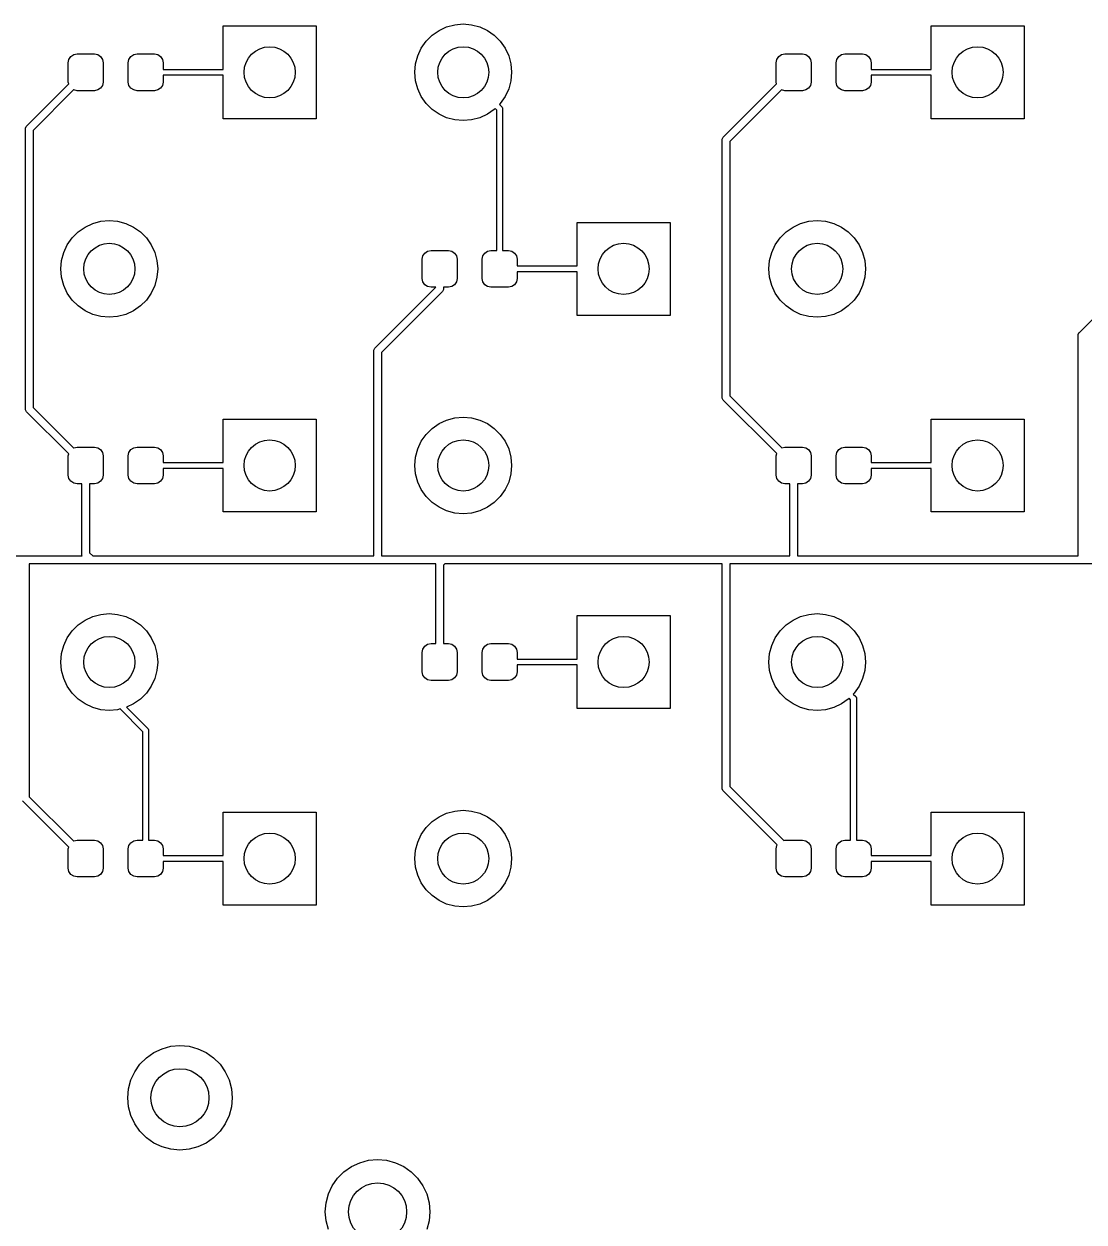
# Model space of a CAD drawing. Extents: x 0.05 to 3.89, y 0.04 to 4.21.
# Drawn here: x 0.861 to 1.939, y 2.807 to 4.026 of the extents above; entities that cross this region are included whole.
import ezdxf

# ---------------------------------------------------------------- set-up
doc = ezdxf.new("R2010")
doc.units = 0
doc.header["$MEASUREMENT"] = 0
doc.layers.add('BLACK', color=7, linetype='CONTINUOUS')

msp = doc.modelspace()

# ---------------------------------------------------------------- linework, layer by layer
at = {"layer": 'BLACK', "linetype": 'CONTINUOUS'}
for p, q in [((1.0635, 3.9794), (1.0635, 4.0236)), ((1.0635, 4.0236), (1.158, 4.0236)), ((1.158, 4.0236), (1.158, 3.9291)), ((1.2907, 4.0226), (1.299, 4.0248)), ((1.299, 4.0248), (1.3076, 4.0256)), ((1.3076, 4.0256), (1.3161, 4.0248)), ((1.3161, 4.0248), (1.3244, 4.0226)), ((1.7835, 3.9794), (1.7835, 4.0236)), ((1.7835, 4.0236), (1.878, 4.0236)), ((1.878, 4.0236), (1.878, 3.9291)), ((1.2699, 4.008), (1.2759, 4.0141)), ((1.2759, 4.0141), (1.283, 4.019)), ((1.283, 4.019), (1.2907, 4.0226)), ((1.3244, 4.0226), (1.3322, 4.019)), ((1.3322, 4.019), (1.3392, 4.0141)), ((1.3392, 4.0141), (1.3453, 4.008)), ((1.2613, 3.9932), (1.2649, 4.001)), ((1.2649, 4.001), (1.2699, 4.008)), ((1.3453, 4.008), (1.3502, 4.001)), ((1.3502, 4.001), (1.3538, 3.9932)), ((0.9059, 3.9862), (0.9066, 3.9896)), ((0.9059, 3.9665), (0.9059, 3.9862)), ((0.9066, 3.9896), (0.9085, 3.9925)), ((0.9085, 3.9925), (0.9114, 3.9944)), ((0.9114, 3.9944), (0.9148, 3.9951)), ((0.9148, 3.9951), (0.9325, 3.9951)), ((0.9325, 3.9951), (0.9359, 3.9944)), ((0.9359, 3.9944), (0.9387, 3.9925)), ((0.9387, 3.9925), (0.9407, 3.9896)), ((0.9407, 3.9896), (0.9413, 3.9862)), ((0.9413, 3.9862), (0.9413, 3.9665)), ((0.9669, 3.9862), (0.9676, 3.9896)), ((0.9669, 3.9665), (0.9669, 3.9862)), ((0.9676, 3.9896), (0.9695, 3.9925)), ((0.9695, 3.9925), (0.9724, 3.9944)), ((0.9724, 3.9944), (0.9758, 3.9951)), ((0.9758, 3.9951), (0.9935, 3.9951)), ((0.9935, 3.9951), (0.9969, 3.9944)), ((0.9969, 3.9944), (0.9998, 3.9925)), ((0.9998, 3.9925), (1.0017, 3.9896)), ((1.0017, 3.9896), (1.0024, 3.9862)), ((1.0024, 3.9862), (1.0024, 3.9794)), ((1.2591, 3.9849), (1.2613, 3.9932)), ((1.3538, 3.9932), (1.356, 3.9849)), ((1.6259, 3.9862), (1.6266, 3.9896)), ((1.6259, 3.9665), (1.6259, 3.9862)), ((1.6266, 3.9896), (1.6285, 3.9925)), ((1.6285, 3.9925), (1.6314, 3.9944)), ((1.6314, 3.9944), (1.6348, 3.9951)), ((1.6348, 3.9951), (1.6525, 3.9951)), ((1.6525, 3.9951), (1.6559, 3.9944)), ((1.6559, 3.9944), (1.6587, 3.9925)), ((1.6587, 3.9925), (1.6607, 3.9896)), ((1.6607, 3.9896), (1.6613, 3.9862)), ((1.6613, 3.9862), (1.6613, 3.9665)), ((1.6869, 3.9862), (1.6876, 3.9896)), ((1.6869, 3.9665), (1.6869, 3.9862)), ((1.6876, 3.9896), (1.6895, 3.9925)), ((1.6895, 3.9925), (1.6924, 3.9944)), ((1.6924, 3.9944), (1.6958, 3.9951)), ((1.6958, 3.9951), (1.7135, 3.9951)), ((1.7135, 3.9951), (1.7169, 3.9944)), ((1.7169, 3.9944), (1.7198, 3.9925)), ((1.7198, 3.9925), (1.7217, 3.9896)), ((1.7217, 3.9896), (1.7224, 3.9862)), ((1.7224, 3.9862), (1.7224, 3.9794)), ((1.0024, 3.9794), (1.0635, 3.9794)), ((1.2583, 3.9764), (1.2591, 3.9849)), ((1.2591, 3.9678), (1.2583, 3.9764)), ((1.356, 3.9849), (1.3568, 3.9764)), ((1.3568, 3.9764), (1.356, 3.9678)), ((1.7224, 3.9794), (1.7835, 3.9794)), ((0.8634, 3.9217), (0.9063, 3.9646)), ((0.9063, 3.9646), (0.9059, 3.9665)), ((0.9407, 3.9631), (0.9387, 3.9603)), ((0.9413, 3.9665), (0.9407, 3.9631)), ((0.9676, 3.9631), (0.9669, 3.9665)), ((0.9695, 3.9603), (0.9676, 3.9631)), ((1.0017, 3.9631), (0.9998, 3.9603)), ((1.0024, 3.9665), (1.0017, 3.9631)), ((1.0635, 3.9734), (1.0024, 3.9734)), ((1.0024, 3.9734), (1.0024, 3.9665)), ((1.0635, 3.9291), (1.0635, 3.9734)), ((1.2613, 3.9595), (1.2591, 3.9678)), ((1.356, 3.9678), (1.3538, 3.9595)), ((1.572, 3.9103), (1.6263, 3.9646)), ((1.6263, 3.9646), (1.6259, 3.9665)), ((1.6607, 3.9631), (1.6587, 3.9603)), ((1.6613, 3.9665), (1.6607, 3.9631)), ((1.6876, 3.9631), (1.6869, 3.9665)), ((1.6895, 3.9603), (1.6876, 3.9631)), ((1.7217, 3.9631), (1.7198, 3.9603)), ((1.7224, 3.9665), (1.7217, 3.9631)), ((1.7835, 3.9734), (1.7224, 3.9734)), ((1.7224, 3.9734), (1.7224, 3.9665)), ((1.7835, 3.9291), (1.7835, 3.9734)), ((0.9112, 3.9584), (0.8701, 3.9173)), ((0.9114, 3.9584), (0.9112, 3.9584)), ((0.9148, 3.9577), (0.9114, 3.9584)), ((0.9325, 3.9577), (0.9148, 3.9577)), ((0.9359, 3.9584), (0.9325, 3.9577)), ((0.9387, 3.9603), (0.9359, 3.9584)), ((0.9724, 3.9584), (0.9695, 3.9603)), ((0.9758, 3.9577), (0.9724, 3.9584)), ((0.9935, 3.9577), (0.9758, 3.9577)), ((0.9969, 3.9584), (0.9935, 3.9577)), ((0.9998, 3.9603), (0.9969, 3.9584)), ((1.2649, 3.9518), (1.2613, 3.9595)), ((1.2699, 3.9447), (1.2649, 3.9518)), ((1.3502, 3.9518), (1.3453, 3.9447)), ((1.3538, 3.9595), (1.3502, 3.9518)), ((1.6312, 3.9584), (1.5787, 3.9059)), ((1.6314, 3.9584), (1.6312, 3.9584)), ((1.6348, 3.9577), (1.6314, 3.9584)), ((1.6525, 3.9577), (1.6348, 3.9577)), ((1.6559, 3.9584), (1.6525, 3.9577)), ((1.6587, 3.9603), (1.6559, 3.9584)), ((1.6924, 3.9584), (1.6895, 3.9603)), ((1.6958, 3.9577), (1.6924, 3.9584)), ((1.7135, 3.9577), (1.6958, 3.9577)), ((1.7169, 3.9584), (1.7135, 3.9577)), ((1.7198, 3.9603), (1.7169, 3.9584)), ((1.2759, 3.9387), (1.2699, 3.9447)), ((1.283, 3.9338), (1.2759, 3.9387)), ((1.3392, 3.9387), (1.3322, 3.9338)), ((1.3401, 3.9396), (1.3392, 3.9387)), ((1.3416, 3.938), (1.3401, 3.9396)), ((1.3416, 3.7951), (1.3416, 3.938)), ((1.3453, 3.9447), (1.3443, 3.9438)), ((1.3443, 3.9438), (1.3468, 3.9414)), ((1.3468, 3.9414), (1.3471, 3.941)), ((1.3471, 3.941), (1.3471, 3.941)), ((1.3471, 3.941), (1.3476, 3.9399)), ((1.3476, 3.9399), (1.3476, 3.9393)), ((1.3476, 3.9393), (1.3476, 3.7951)), ((1.158, 3.9291), (1.0635, 3.9291)), ((1.2907, 3.9301), (1.283, 3.9338)), ((1.299, 3.9279), (1.2907, 3.9301)), ((1.3076, 3.9272), (1.299, 3.9279)), ((1.3161, 3.9279), (1.3076, 3.9272)), ((1.3244, 3.9301), (1.3161, 3.9279)), ((1.3322, 3.9338), (1.3244, 3.9301)), ((1.878, 3.9291), (1.7835, 3.9291)), ((0.8622, 3.9189), (0.8623, 3.9197)), ((0.8622, 3.6339), (0.8622, 3.9189)), ((0.8623, 3.9197), (0.8629, 3.9211)), ((0.8629, 3.9211), (0.8634, 3.9217)), ((0.8701, 3.9173), (0.8701, 3.6355)), ((1.5709, 3.9083), (1.5715, 3.9097)), ((1.5709, 3.9076), (1.5709, 3.9083)), ((1.5709, 3.6457), (1.5709, 3.9076)), ((1.5715, 3.9097), (1.572, 3.9103)), ((1.5787, 3.9059), (1.5787, 3.6473)), ((0.9159, 3.8141), (0.923, 3.819)), ((0.923, 3.819), (0.9307, 3.8226)), ((0.9307, 3.8226), (0.939, 3.8248)), ((0.939, 3.8248), (0.9476, 3.8256)), ((0.9476, 3.8256), (0.9561, 3.8248)), ((0.9561, 3.8248), (0.9644, 3.8226)), ((0.9644, 3.8226), (0.9722, 3.819)), ((0.9722, 3.819), (0.9792, 3.8141)), ((1.4235, 3.7794), (1.4235, 3.8236)), ((1.4235, 3.8236), (1.518, 3.8236)), ((1.518, 3.8236), (1.518, 3.7291)), ((1.6359, 3.8141), (1.643, 3.819)), ((1.643, 3.819), (1.6507, 3.8226)), ((1.6507, 3.8226), (1.659, 3.8248)), ((1.659, 3.8248), (1.6676, 3.8256)), ((1.6676, 3.8256), (1.6761, 3.8248)), ((1.6761, 3.8248), (1.6844, 3.8226)), ((1.6844, 3.8226), (1.6922, 3.819)), ((1.6922, 3.819), (1.6992, 3.8141)), ((0.9049, 3.801), (0.9099, 3.808)), ((0.9099, 3.808), (0.9159, 3.8141)), ((0.9792, 3.8141), (0.9853, 3.808)), ((0.9853, 3.808), (0.9902, 3.801)), ((1.6249, 3.801), (1.6299, 3.808)), ((1.6299, 3.808), (1.6359, 3.8141)), ((1.6992, 3.8141), (1.7053, 3.808)), ((1.7053, 3.808), (1.7102, 3.801)), ((0.8991, 3.7849), (0.9013, 3.7932)), ((0.9013, 3.7932), (0.9049, 3.801)), ((0.9902, 3.801), (0.9938, 3.7932)), ((0.9938, 3.7932), (0.996, 3.7849)), ((1.2666, 3.7896), (1.2685, 3.7925)), ((1.2685, 3.7925), (1.2714, 3.7944)), ((1.2714, 3.7944), (1.2748, 3.7951)), ((1.2748, 3.7951), (1.2925, 3.7951)), ((1.2925, 3.7951), (1.2959, 3.7944)), ((1.2959, 3.7944), (1.2987, 3.7925)), ((1.2987, 3.7925), (1.3007, 3.7896)), ((1.3276, 3.7896), (1.3295, 3.7925)), ((1.3295, 3.7925), (1.3324, 3.7944)), ((1.3324, 3.7944), (1.3358, 3.7951)), ((1.3358, 3.7951), (1.3416, 3.7951)), ((1.3476, 3.7951), (1.3535, 3.7951)), ((1.3535, 3.7951), (1.3569, 3.7944)), ((1.3569, 3.7944), (1.3598, 3.7925)), ((1.3598, 3.7925), (1.3617, 3.7896)), ((1.6191, 3.7849), (1.6213, 3.7932)), ((1.6213, 3.7932), (1.6249, 3.801)), ((1.7102, 3.801), (1.7138, 3.7932)), ((1.7138, 3.7932), (1.716, 3.7849)), ((0.8983, 3.7764), (0.8991, 3.7849)), ((0.996, 3.7849), (0.9968, 3.7764)), ((1.2659, 3.7862), (1.2666, 3.7896)), ((1.2659, 3.7665), (1.2659, 3.7862)), ((1.3007, 3.7896), (1.3013, 3.7862)), ((1.3013, 3.7862), (1.3013, 3.7665)), ((1.3269, 3.7862), (1.3276, 3.7896)), ((1.3269, 3.7665), (1.3269, 3.7862)), ((1.3617, 3.7896), (1.3624, 3.7862)), ((1.3624, 3.7862), (1.3624, 3.7794)), ((1.3624, 3.7794), (1.4235, 3.7794)), ((1.6183, 3.7764), (1.6191, 3.7849)), ((1.716, 3.7849), (1.7168, 3.7764)), ((0.8991, 3.7678), (0.8983, 3.7764)), ((0.9013, 3.7595), (0.8991, 3.7678)), ((0.996, 3.7678), (0.9938, 3.7595)), ((0.9968, 3.7764), (0.996, 3.7678)), ((1.4235, 3.7734), (1.3624, 3.7734)), ((1.3624, 3.7734), (1.3624, 3.7665)), ((1.4235, 3.7291), (1.4235, 3.7734)), ((1.6191, 3.7678), (1.6183, 3.7764)), ((1.6213, 3.7595), (1.6191, 3.7678)), ((1.716, 3.7678), (1.7138, 3.7595)), ((1.7168, 3.7764), (1.716, 3.7678)), ((0.9049, 3.7518), (0.9013, 3.7595)), ((0.9938, 3.7595), (0.9902, 3.7518)), ((1.2177, 3.6957), (1.2797, 3.7577)), ((1.2666, 3.7631), (1.2659, 3.7665)), ((1.2685, 3.7603), (1.2666, 3.7631)), ((1.2714, 3.7584), (1.2685, 3.7603)), ((1.2748, 3.7577), (1.2714, 3.7584)), ((1.2797, 3.7577), (1.2748, 3.7577)), ((1.2875, 3.7553), (1.2869, 3.7539)), ((1.2876, 3.7561), (1.2875, 3.7553)), ((1.2925, 3.7577), (1.2876, 3.7577)), ((1.2876, 3.7577), (1.2876, 3.7561)), ((1.2959, 3.7584), (1.2925, 3.7577)), ((1.2987, 3.7603), (1.2959, 3.7584)), ((1.3007, 3.7631), (1.2987, 3.7603)), ((1.3013, 3.7665), (1.3007, 3.7631)), ((1.3276, 3.7631), (1.3269, 3.7665)), ((1.3295, 3.7603), (1.3276, 3.7631)), ((1.3324, 3.7584), (1.3295, 3.7603)), ((1.3358, 3.7577), (1.3324, 3.7584)), ((1.3535, 3.7577), (1.3358, 3.7577)), ((1.3569, 3.7584), (1.3535, 3.7577)), ((1.3598, 3.7603), (1.3569, 3.7584)), ((1.3617, 3.7631), (1.3598, 3.7603)), ((1.3624, 3.7665), (1.3617, 3.7631)), ((1.6249, 3.7518), (1.6213, 3.7595)), ((1.7138, 3.7595), (1.7102, 3.7518)), ((1.9342, 3.7118), (1.9863, 3.7638)), ((0.9099, 3.7447), (0.9049, 3.7518)), ((0.9159, 3.7387), (0.9099, 3.7447)), ((0.9853, 3.7447), (0.9792, 3.7387)), ((0.9902, 3.7518), (0.9853, 3.7447)), ((1.2864, 3.7533), (1.2244, 3.6913)), ((1.2869, 3.7539), (1.2864, 3.7533)), ((1.6299, 3.7447), (1.6249, 3.7518)), ((1.6359, 3.7387), (1.6299, 3.7447)), ((1.7053, 3.7447), (1.6992, 3.7387)), ((1.7102, 3.7518), (1.7053, 3.7447)), ((0.923, 3.7338), (0.9159, 3.7387)), ((0.9307, 3.7301), (0.923, 3.7338)), ((0.939, 3.7279), (0.9307, 3.7301)), ((0.9644, 3.7301), (0.9561, 3.7279)), ((0.9722, 3.7338), (0.9644, 3.7301)), ((0.9792, 3.7387), (0.9722, 3.7338)), ((1.643, 3.7338), (1.6359, 3.7387)), ((1.6507, 3.7301), (1.643, 3.7338)), ((1.659, 3.7279), (1.6507, 3.7301)), ((1.6844, 3.7301), (1.6761, 3.7279)), ((1.6922, 3.7338), (1.6844, 3.7301)), ((1.6992, 3.7387), (1.6922, 3.7338)), ((0.9476, 3.7272), (0.939, 3.7279)), ((0.9561, 3.7279), (0.9476, 3.7272)), ((1.518, 3.7291), (1.4235, 3.7291)), ((1.6676, 3.7272), (1.659, 3.7279)), ((1.6761, 3.7279), (1.6676, 3.7272)), ((1.9331, 3.7097), (1.9337, 3.7112)), ((1.9331, 3.709), (1.9331, 3.7097)), ((1.9331, 3.4843), (1.9331, 3.709)), ((1.9337, 3.7112), (1.9342, 3.7118)), ((1.2165, 3.6929), (1.2166, 3.6937)), ((1.2166, 3.6937), (1.2172, 3.6951)), ((1.2172, 3.6951), (1.2177, 3.6957)), ((1.2165, 3.4843), (1.2165, 3.6929)), ((1.2244, 3.6913), (1.2244, 3.4843)), ((1.5709, 3.6449), (1.5709, 3.6457)), ((1.5715, 3.6435), (1.5709, 3.6449)), ((1.5787, 3.6473), (1.6316, 3.5944)), ((0.8623, 3.6331), (0.8622, 3.6339)), ((0.8629, 3.6317), (0.8623, 3.6331)), ((0.8701, 3.6355), (0.9112, 3.5943)), ((1.572, 3.6429), (1.5715, 3.6435)), ((1.6264, 3.5885), (1.572, 3.6429)), ((0.8634, 3.6311), (0.8629, 3.6317)), ((0.9063, 3.5881), (0.8634, 3.6311)), ((1.0635, 3.5794), (1.0635, 3.6236)), ((1.0635, 3.6236), (1.158, 3.6236)), ((1.158, 3.6236), (1.158, 3.5291)), ((1.283, 3.619), (1.2907, 3.6226)), ((1.2907, 3.6226), (1.299, 3.6248)), ((1.299, 3.6248), (1.3076, 3.6256)), ((1.3076, 3.6256), (1.3161, 3.6248)), ((1.3161, 3.6248), (1.3244, 3.6226)), ((1.3244, 3.6226), (1.3322, 3.619)), ((1.7835, 3.5794), (1.7835, 3.6236)), ((1.7835, 3.6236), (1.878, 3.6236)), ((1.878, 3.6236), (1.878, 3.5291)), ((1.2699, 3.608), (1.2759, 3.6141)), ((1.2759, 3.6141), (1.283, 3.619)), ((1.3322, 3.619), (1.3392, 3.6141)), ((1.3392, 3.6141), (1.3453, 3.608)), ((1.2613, 3.5932), (1.2649, 3.601)), ((1.2649, 3.601), (1.2699, 3.608)), ((1.3453, 3.608), (1.3502, 3.601)), ((1.3502, 3.601), (1.3538, 3.5932)), ((0.9059, 3.5862), (0.9063, 3.5881)), ((0.9059, 3.5665), (0.9059, 3.5862)), ((0.9112, 3.5943), (0.9114, 3.5944)), ((0.9114, 3.5944), (0.9148, 3.5951)), ((0.9148, 3.5951), (0.9325, 3.5951)), ((0.9325, 3.5951), (0.9359, 3.5944)), ((0.9359, 3.5944), (0.9387, 3.5925)), ((0.9387, 3.5925), (0.9407, 3.5896)), ((0.9407, 3.5896), (0.9413, 3.5862)), ((0.9413, 3.5862), (0.9413, 3.5665)), ((0.9669, 3.5862), (0.9676, 3.5896)), ((0.9669, 3.5665), (0.9669, 3.5862)), ((0.9676, 3.5896), (0.9695, 3.5925)), ((0.9695, 3.5925), (0.9724, 3.5944)), ((0.9724, 3.5944), (0.9758, 3.5951)), ((0.9758, 3.5951), (0.9935, 3.5951)), ((0.9935, 3.5951), (0.9969, 3.5944)), ((0.9969, 3.5944), (0.9998, 3.5925)), ((0.9998, 3.5925), (1.0017, 3.5896)), ((1.0017, 3.5896), (1.0024, 3.5862)), ((1.0024, 3.5862), (1.0024, 3.5794)), ((1.2583, 3.5764), (1.2591, 3.5849)), ((1.2591, 3.5849), (1.2613, 3.5932)), ((1.3538, 3.5932), (1.356, 3.5849)), ((1.356, 3.5849), (1.3568, 3.5764)), ((1.6259, 3.5862), (1.6264, 3.5885)), ((1.6259, 3.5665), (1.6259, 3.5862)), ((1.6316, 3.5944), (1.6348, 3.5951)), ((1.6348, 3.5951), (1.6525, 3.5951)), ((1.6525, 3.5951), (1.6559, 3.5944)), ((1.6559, 3.5944), (1.6587, 3.5925)), ((1.6587, 3.5925), (1.6607, 3.5896)), ((1.6607, 3.5896), (1.6613, 3.5862)), ((1.6613, 3.5862), (1.6613, 3.5665)), ((1.6869, 3.5862), (1.6876, 3.5896)), ((1.6869, 3.5665), (1.6869, 3.5862)), ((1.6876, 3.5896), (1.6895, 3.5925)), ((1.6895, 3.5925), (1.6924, 3.5944)), ((1.6924, 3.5944), (1.6958, 3.5951)), ((1.6958, 3.5951), (1.7135, 3.5951)), ((1.7135, 3.5951), (1.7169, 3.5944)), ((1.7169, 3.5944), (1.7198, 3.5925)), ((1.7198, 3.5925), (1.7217, 3.5896)), ((1.7217, 3.5896), (1.7224, 3.5862)), ((1.7224, 3.5862), (1.7224, 3.5794)), ((1.0024, 3.5794), (1.0635, 3.5794)), ((1.0635, 3.5734), (1.0024, 3.5734)), ((1.0024, 3.5734), (1.0024, 3.5665)), ((1.0635, 3.5291), (1.0635, 3.5734)), ((1.2591, 3.5678), (1.2583, 3.5764)), ((1.3568, 3.5764), (1.356, 3.5678)), ((1.7224, 3.5794), (1.7835, 3.5794)), ((1.7835, 3.5734), (1.7224, 3.5734)), ((1.7224, 3.5734), (1.7224, 3.5665)), ((1.7835, 3.5291), (1.7835, 3.5734)), ((0.9066, 3.5631), (0.9059, 3.5665)), ((0.9085, 3.5603), (0.9066, 3.5631)), ((0.9114, 3.5584), (0.9085, 3.5603)), ((0.9387, 3.5603), (0.9359, 3.5584)), ((0.9407, 3.5631), (0.9387, 3.5603)), ((0.9413, 3.5665), (0.9407, 3.5631)), ((0.9676, 3.5631), (0.9669, 3.5665)), ((0.9695, 3.5603), (0.9676, 3.5631)), ((0.9724, 3.5584), (0.9695, 3.5603)), ((0.9998, 3.5603), (0.9969, 3.5584)), ((1.0017, 3.5631), (0.9998, 3.5603)), ((1.0024, 3.5665), (1.0017, 3.5631)), ((1.2613, 3.5595), (1.2591, 3.5678)), ((1.2649, 3.5518), (1.2613, 3.5595)), ((1.3538, 3.5595), (1.3502, 3.5518)), ((1.356, 3.5678), (1.3538, 3.5595)), ((1.6266, 3.5631), (1.6259, 3.5665)), ((1.6285, 3.5603), (1.6266, 3.5631)), ((1.6314, 3.5584), (1.6285, 3.5603)), ((1.6587, 3.5603), (1.6559, 3.5584)), ((1.6607, 3.5631), (1.6587, 3.5603)), ((1.6613, 3.5665), (1.6607, 3.5631)), ((1.6876, 3.5631), (1.6869, 3.5665)), ((1.6895, 3.5603), (1.6876, 3.5631)), ((1.6924, 3.5584), (1.6895, 3.5603)), ((1.7198, 3.5603), (1.7169, 3.5584)), ((1.7217, 3.5631), (1.7198, 3.5603)), ((1.7224, 3.5665), (1.7217, 3.5631)), ((0.9148, 3.5577), (0.9114, 3.5584)), ((0.9197, 3.5577), (0.9148, 3.5577)), ((0.9197, 3.4858), (0.9197, 3.5577)), ((0.9325, 3.5577), (0.9276, 3.5577)), ((0.9276, 3.5577), (0.9276, 3.4875)), ((0.9359, 3.5584), (0.9325, 3.5577)), ((0.9758, 3.5577), (0.9724, 3.5584)), ((0.9935, 3.5577), (0.9758, 3.5577)), ((0.9969, 3.5584), (0.9935, 3.5577)), ((1.2699, 3.5447), (1.2649, 3.5518)), ((1.3502, 3.5518), (1.3453, 3.5447)), ((1.6348, 3.5577), (1.6314, 3.5584)), ((1.6397, 3.5577), (1.6348, 3.5577)), ((1.6397, 3.4843), (1.6397, 3.5577)), ((1.6525, 3.5577), (1.6476, 3.5577)), ((1.6476, 3.5577), (1.6476, 3.4843)), ((1.6559, 3.5584), (1.6525, 3.5577)), ((1.6958, 3.5577), (1.6924, 3.5584)), ((1.7135, 3.5577), (1.6958, 3.5577)), ((1.7169, 3.5584), (1.7135, 3.5577)), ((1.2759, 3.5387), (1.2699, 3.5447)), ((1.283, 3.5338), (1.2759, 3.5387)), ((1.3392, 3.5387), (1.3322, 3.5338)), ((1.3453, 3.5447), (1.3392, 3.5387)), ((1.158, 3.5291), (1.0635, 3.5291)), ((1.2907, 3.5301), (1.283, 3.5338)), ((1.299, 3.5279), (1.2907, 3.5301)), ((1.3076, 3.5272), (1.299, 3.5279)), ((1.3161, 3.5279), (1.3076, 3.5272)), ((1.3244, 3.5301), (1.3161, 3.5279)), ((1.3322, 3.5338), (1.3244, 3.5301)), ((1.878, 3.5291), (1.7835, 3.5291)), ((0.9276, 3.4875), (0.9308, 3.4843)), ((0.563, 3.4843), (0.8622, 3.4843)), ((0.8622, 3.4843), (0.9201, 3.4843)), ((0.9291, 3.4764), (0.8661, 3.4764)), ((0.8661, 3.4764), (0.8661, 3.2394)), ((0.9198, 3.4851), (0.9197, 3.4858)), ((0.9201, 3.4843), (0.9198, 3.4851)), ((1.2205, 3.4764), (0.9291, 3.4764)), ((0.9308, 3.4843), (1.2165, 3.4843)), ((1.2797, 3.4764), (1.2205, 3.4764)), ((1.2244, 3.4843), (1.2874, 3.4843)), ((1.2797, 3.3951), (1.2797, 3.4764)), ((1.2874, 3.4843), (1.5748, 3.4843)), ((1.289, 3.4764), (1.2876, 3.4749)), ((1.2876, 3.4749), (1.2876, 3.3951)), ((1.5709, 3.4764), (1.289, 3.4764)), ((1.5709, 3.248), (1.5709, 3.4764)), ((1.5748, 3.4843), (1.6397, 3.4843)), ((1.6457, 3.4764), (1.5787, 3.4764)), ((1.5787, 3.4764), (1.5787, 3.2497)), ((1.937, 3.4764), (1.6457, 3.4764)), ((1.6476, 3.4843), (1.9331, 3.4843)), ((1.997, 3.4764), (1.937, 3.4764)), ((0.939, 3.4248), (0.9476, 3.4256)), ((0.9476, 3.4256), (0.9561, 3.4248)), ((1.659, 3.4248), (1.6676, 3.4256)), ((1.6676, 3.4256), (1.6761, 3.4248)), ((0.9099, 3.408), (0.9159, 3.4141)), ((0.9159, 3.4141), (0.923, 3.419)), ((0.923, 3.419), (0.9307, 3.4226)), ((0.9307, 3.4226), (0.939, 3.4248)), ((0.9561, 3.4248), (0.9644, 3.4226)), ((0.9644, 3.4226), (0.9722, 3.419)), ((0.9722, 3.419), (0.9792, 3.4141)), ((0.9792, 3.4141), (0.9853, 3.408)), ((1.4235, 3.3794), (1.4235, 3.4236)), ((1.4235, 3.4236), (1.518, 3.4236)), ((1.518, 3.4236), (1.518, 3.3291)), ((1.6299, 3.408), (1.6359, 3.4141)), ((1.6359, 3.4141), (1.643, 3.419)), ((1.643, 3.419), (1.6507, 3.4226)), ((1.6507, 3.4226), (1.659, 3.4248)), ((1.6761, 3.4248), (1.6844, 3.4226)), ((1.6844, 3.4226), (1.6922, 3.419)), ((1.6922, 3.419), (1.6992, 3.4141)), ((1.6992, 3.4141), (1.7053, 3.408)), ((0.9013, 3.3932), (0.9049, 3.401)), ((0.9049, 3.401), (0.9099, 3.408)), ((0.9853, 3.408), (0.9902, 3.401)), ((0.9902, 3.401), (0.9938, 3.3932)), ((1.6213, 3.3932), (1.6249, 3.401)), ((1.6249, 3.401), (1.6299, 3.408)), ((1.7053, 3.408), (1.7102, 3.401)), ((1.7102, 3.401), (1.7138, 3.3932)), ((0.8991, 3.3849), (0.9013, 3.3932)), ((0.9938, 3.3932), (0.996, 3.3849)), ((1.2659, 3.3862), (1.2666, 3.3896)), ((1.2666, 3.3896), (1.2685, 3.3925)), ((1.2685, 3.3925), (1.2714, 3.3944)), ((1.2714, 3.3944), (1.2748, 3.3951)), ((1.2748, 3.3951), (1.2797, 3.3951)), ((1.2876, 3.3951), (1.2925, 3.3951)), ((1.2925, 3.3951), (1.2959, 3.3944)), ((1.2959, 3.3944), (1.2987, 3.3925)), ((1.2987, 3.3925), (1.3007, 3.3896)), ((1.3007, 3.3896), (1.3013, 3.3862)), ((1.3269, 3.3862), (1.3276, 3.3896)), ((1.3276, 3.3896), (1.3295, 3.3925)), ((1.3295, 3.3925), (1.3324, 3.3944)), ((1.3324, 3.3944), (1.3358, 3.3951)), ((1.3358, 3.3951), (1.3535, 3.3951)), ((1.3535, 3.3951), (1.3569, 3.3944)), ((1.3569, 3.3944), (1.3598, 3.3925)), ((1.3598, 3.3925), (1.3617, 3.3896)), ((1.3617, 3.3896), (1.3624, 3.3862)), ((1.6191, 3.3849), (1.6213, 3.3932)), ((1.7138, 3.3932), (1.716, 3.3849)), ((0.8983, 3.3764), (0.8991, 3.3849)), ((0.996, 3.3849), (0.9968, 3.3764)), ((1.2659, 3.3665), (1.2659, 3.3862)), ((1.3013, 3.3862), (1.3013, 3.3665)), ((1.3269, 3.3665), (1.3269, 3.3862)), ((1.3624, 3.3862), (1.3624, 3.3794)), ((1.3624, 3.3794), (1.4235, 3.3794)), ((1.6183, 3.3764), (1.6191, 3.3849)), ((1.716, 3.3849), (1.7168, 3.3764)), ((0.8991, 3.3678), (0.8983, 3.3764)), ((0.9013, 3.3595), (0.8991, 3.3678)), ((0.996, 3.3678), (0.9938, 3.3595)), ((0.9968, 3.3764), (0.996, 3.3678)), ((1.2666, 3.3631), (1.2659, 3.3665)), ((1.3013, 3.3665), (1.3007, 3.3631)), ((1.3276, 3.3631), (1.3269, 3.3665)), ((1.3624, 3.3665), (1.3617, 3.3631)), ((1.4235, 3.3734), (1.3624, 3.3734)), ((1.3624, 3.3734), (1.3624, 3.3665)), ((1.4235, 3.3291), (1.4235, 3.3734)), ((1.6191, 3.3678), (1.6183, 3.3764)), ((1.6213, 3.3595), (1.6191, 3.3678)), ((1.716, 3.3678), (1.7138, 3.3595)), ((1.7168, 3.3764), (1.716, 3.3678)), ((0.9049, 3.3518), (0.9013, 3.3595)), ((0.9938, 3.3595), (0.9902, 3.3518)), ((1.2685, 3.3603), (1.2666, 3.3631)), ((1.2714, 3.3584), (1.2685, 3.3603)), ((1.2748, 3.3577), (1.2714, 3.3584)), ((1.2925, 3.3577), (1.2748, 3.3577)), ((1.2959, 3.3584), (1.2925, 3.3577)), ((1.2987, 3.3603), (1.2959, 3.3584)), ((1.3007, 3.3631), (1.2987, 3.3603)), ((1.3295, 3.3603), (1.3276, 3.3631)), ((1.3324, 3.3584), (1.3295, 3.3603)), ((1.3358, 3.3577), (1.3324, 3.3584)), ((1.3535, 3.3577), (1.3358, 3.3577)), ((1.3569, 3.3584), (1.3535, 3.3577)), ((1.3598, 3.3603), (1.3569, 3.3584)), ((1.3617, 3.3631), (1.3598, 3.3603)), ((1.6249, 3.3518), (1.6213, 3.3595)), ((1.7138, 3.3595), (1.7102, 3.3518)), ((0.9099, 3.3447), (0.9049, 3.3518)), ((0.9159, 3.3387), (0.9099, 3.3447)), ((0.9853, 3.3447), (0.9792, 3.3387)), ((0.9902, 3.3518), (0.9853, 3.3447)), ((1.6299, 3.3447), (1.6249, 3.3518)), ((1.6359, 3.3387), (1.6299, 3.3447)), ((1.7053, 3.3447), (1.7043, 3.3438)), ((1.7043, 3.3438), (1.7068, 3.3414)), ((1.7102, 3.3518), (1.7053, 3.3447)), ((1.7068, 3.3414), (1.7071, 3.341)), ((1.7071, 3.341), (1.7071, 3.341)), ((1.7071, 3.341), (1.7076, 3.3399)), ((0.923, 3.3338), (0.9159, 3.3387)), ((0.9307, 3.3301), (0.923, 3.3338)), ((0.939, 3.3279), (0.9307, 3.3301)), ((0.9476, 3.3272), (0.939, 3.3279)), ((0.9561, 3.3279), (0.9476, 3.3272)), ((0.9585, 3.3286), (0.9561, 3.3279)), ((0.9816, 3.3055), (0.9585, 3.3286)), ((0.9722, 3.3338), (0.9651, 3.3305)), ((0.9651, 3.3305), (0.9868, 3.3088)), ((0.9792, 3.3387), (0.9722, 3.3338)), ((1.518, 3.3291), (1.4235, 3.3291)), ((1.643, 3.3338), (1.6359, 3.3387)), ((1.6507, 3.3301), (1.643, 3.3338)), ((1.659, 3.3279), (1.6507, 3.3301)), ((1.6676, 3.3272), (1.659, 3.3279)), ((1.6761, 3.3279), (1.6676, 3.3272)), ((1.6844, 3.3301), (1.6761, 3.3279)), ((1.6922, 3.3338), (1.6844, 3.3301)), ((1.6992, 3.3387), (1.6922, 3.3338)), ((1.7001, 3.3396), (1.6992, 3.3387)), ((1.7016, 3.338), (1.7001, 3.3396)), ((1.7016, 3.1951), (1.7016, 3.338)), ((1.7076, 3.3399), (1.7076, 3.3393)), ((1.7076, 3.3393), (1.7076, 3.1951)), ((0.9816, 3.1951), (0.9816, 3.3055)), ((0.9868, 3.3088), (0.9871, 3.3084)), ((0.9871, 3.3084), (0.9871, 3.3084)), ((0.9871, 3.3084), (0.9876, 3.3073)), ((0.9876, 3.3073), (0.9876, 3.3067)), ((0.9876, 3.3067), (0.9876, 3.1951)), ((1.5709, 3.2473), (1.5709, 3.248)), ((1.5715, 3.2458), (1.5709, 3.2473)), ((1.572, 3.2452), (1.5715, 3.2458)), ((1.627, 3.1903), (1.572, 3.2452)), ((1.5787, 3.2497), (1.6336, 3.1948)), ((0.9063, 3.1881), (0.8594, 3.235)), ((0.8661, 3.2394), (0.9112, 3.1943)), ((1.0635, 3.1794), (1.0635, 3.2236)), ((1.0635, 3.2236), (1.158, 3.2236)), ((1.158, 3.2236), (1.158, 3.1291)), ((1.2759, 3.2141), (1.283, 3.219)), ((1.283, 3.219), (1.2907, 3.2226)), ((1.2907, 3.2226), (1.299, 3.2248)), ((1.299, 3.2248), (1.3076, 3.2256)), ((1.3076, 3.2256), (1.3161, 3.2248)), ((1.3161, 3.2248), (1.3244, 3.2226)), ((1.3244, 3.2226), (1.3322, 3.219)), ((1.3322, 3.219), (1.3392, 3.2141)), ((1.7835, 3.1794), (1.7835, 3.2236)), ((1.7835, 3.2236), (1.878, 3.2236)), ((1.878, 3.2236), (1.878, 3.1291)), ((1.2649, 3.201), (1.2699, 3.208)), ((1.2699, 3.208), (1.2759, 3.2141)), ((1.3392, 3.2141), (1.3453, 3.208)), ((1.3453, 3.208), (1.3502, 3.201)), ((0.9112, 3.1943), (0.9114, 3.1944)), ((0.9114, 3.1944), (0.9148, 3.1951)), ((0.9148, 3.1951), (0.9325, 3.1951)), ((0.9325, 3.1951), (0.9359, 3.1944)), ((0.9359, 3.1944), (0.9387, 3.1925)), ((0.9695, 3.1925), (0.9724, 3.1944)), ((0.9724, 3.1944), (0.9758, 3.1951)), ((0.9758, 3.1951), (0.9816, 3.1951)), ((0.9876, 3.1951), (0.9935, 3.1951)), ((0.9935, 3.1951), (0.9969, 3.1944)), ((0.9969, 3.1944), (0.9998, 3.1925)), ((1.2613, 3.1932), (1.2649, 3.201)), ((1.3502, 3.201), (1.3538, 3.1932)), ((1.6336, 3.1948), (1.6348, 3.1951)), ((1.6348, 3.1951), (1.6525, 3.1951)), ((1.6525, 3.1951), (1.6559, 3.1944)), ((1.6559, 3.1944), (1.6587, 3.1925)), ((1.6895, 3.1925), (1.6924, 3.1944)), ((1.6924, 3.1944), (1.6958, 3.1951)), ((1.6958, 3.1951), (1.7016, 3.1951)), ((1.7076, 3.1951), (1.7135, 3.1951)), ((1.7135, 3.1951), (1.7169, 3.1944)), ((1.7169, 3.1944), (1.7198, 3.1925)), ((0.9059, 3.1862), (0.9063, 3.1881)), ((0.9059, 3.1665), (0.9059, 3.1862)), ((0.9387, 3.1925), (0.9407, 3.1896)), ((0.9407, 3.1896), (0.9413, 3.1862)), ((0.9413, 3.1862), (0.9413, 3.1665)), ((0.9669, 3.1862), (0.9676, 3.1896)), ((0.9669, 3.1665), (0.9669, 3.1862)), ((0.9676, 3.1896), (0.9695, 3.1925)), ((0.9998, 3.1925), (1.0017, 3.1896)), ((1.0017, 3.1896), (1.0024, 3.1862)), ((1.0024, 3.1862), (1.0024, 3.1794)), ((1.2583, 3.1764), (1.2591, 3.1849)), ((1.2591, 3.1849), (1.2613, 3.1932)), ((1.3538, 3.1932), (1.356, 3.1849)), ((1.356, 3.1849), (1.3568, 3.1764)), ((1.6259, 3.1862), (1.6266, 3.1896)), ((1.6259, 3.1665), (1.6259, 3.1862)), ((1.6266, 3.1896), (1.627, 3.1903)), ((1.6587, 3.1925), (1.6607, 3.1896)), ((1.6607, 3.1896), (1.6613, 3.1862)), ((1.6613, 3.1862), (1.6613, 3.1665)), ((1.6869, 3.1862), (1.6876, 3.1896)), ((1.6869, 3.1665), (1.6869, 3.1862)), ((1.6876, 3.1896), (1.6895, 3.1925)), ((1.7198, 3.1925), (1.7217, 3.1896)), ((1.7217, 3.1896), (1.7224, 3.1862)), ((1.7224, 3.1862), (1.7224, 3.1794)), ((1.0024, 3.1794), (1.0635, 3.1794)), ((1.0635, 3.1734), (1.0024, 3.1734)), ((1.0024, 3.1734), (1.0024, 3.1665)), ((1.0635, 3.1291), (1.0635, 3.1734)), ((1.2591, 3.1678), (1.2583, 3.1764)), ((1.3568, 3.1764), (1.356, 3.1678)), ((1.7224, 3.1794), (1.7835, 3.1794)), ((1.7835, 3.1734), (1.7224, 3.1734)), ((1.7224, 3.1734), (1.7224, 3.1665)), ((1.7835, 3.1291), (1.7835, 3.1734)), ((0.9066, 3.1631), (0.9059, 3.1665)), ((0.9085, 3.1603), (0.9066, 3.1631)), ((0.9114, 3.1584), (0.9085, 3.1603)), ((0.9148, 3.1577), (0.9114, 3.1584)), ((0.9325, 3.1577), (0.9148, 3.1577)), ((0.9359, 3.1584), (0.9325, 3.1577)), ((0.9387, 3.1603), (0.9359, 3.1584)), ((0.9407, 3.1631), (0.9387, 3.1603)), ((0.9413, 3.1665), (0.9407, 3.1631)), ((0.9676, 3.1631), (0.9669, 3.1665)), ((0.9695, 3.1603), (0.9676, 3.1631)), ((0.9724, 3.1584), (0.9695, 3.1603)), ((0.9758, 3.1577), (0.9724, 3.1584)), ((0.9935, 3.1577), (0.9758, 3.1577)), ((0.9969, 3.1584), (0.9935, 3.1577)), ((0.9998, 3.1603), (0.9969, 3.1584)), ((1.0017, 3.1631), (0.9998, 3.1603)), ((1.0024, 3.1665), (1.0017, 3.1631)), ((1.2613, 3.1595), (1.2591, 3.1678)), ((1.2649, 3.1518), (1.2613, 3.1595)), ((1.3538, 3.1595), (1.3502, 3.1518)), ((1.356, 3.1678), (1.3538, 3.1595)), ((1.6266, 3.1631), (1.6259, 3.1665)), ((1.6285, 3.1603), (1.6266, 3.1631)), ((1.6314, 3.1584), (1.6285, 3.1603)), ((1.6348, 3.1577), (1.6314, 3.1584)), ((1.6525, 3.1577), (1.6348, 3.1577)), ((1.6559, 3.1584), (1.6525, 3.1577)), ((1.6587, 3.1603), (1.6559, 3.1584)), ((1.6607, 3.1631), (1.6587, 3.1603)), ((1.6613, 3.1665), (1.6607, 3.1631)), ((1.6876, 3.1631), (1.6869, 3.1665)), ((1.6895, 3.1603), (1.6876, 3.1631)), ((1.6924, 3.1584), (1.6895, 3.1603)), ((1.6958, 3.1577), (1.6924, 3.1584)), ((1.7135, 3.1577), (1.6958, 3.1577)), ((1.7169, 3.1584), (1.7135, 3.1577)), ((1.7198, 3.1603), (1.7169, 3.1584)), ((1.7217, 3.1631), (1.7198, 3.1603)), ((1.7224, 3.1665), (1.7217, 3.1631)), ((1.2699, 3.1447), (1.2649, 3.1518)), ((1.3502, 3.1518), (1.3453, 3.1447)), ((1.2759, 3.1387), (1.2699, 3.1447)), ((1.283, 3.1338), (1.2759, 3.1387)), ((1.2907, 3.1301), (1.283, 3.1338)), ((1.3322, 3.1338), (1.3244, 3.1301)), ((1.3392, 3.1387), (1.3322, 3.1338)), ((1.3453, 3.1447), (1.3392, 3.1387)), ((1.158, 3.1291), (1.0635, 3.1291)), ((1.299, 3.1279), (1.2907, 3.1301)), ((1.3076, 3.1272), (1.299, 3.1279)), ((1.3161, 3.1279), (1.3076, 3.1272)), ((1.3244, 3.1301), (1.3161, 3.1279)), ((1.878, 3.1291), (1.7835, 3.1291)), ((0.9853, 2.9738), (0.9929, 2.9791)), ((0.9929, 2.9791), (1.0013, 2.983)), ((1.0013, 2.983), (1.0103, 2.9854)), ((1.0103, 2.9854), (1.0195, 2.9862)), ((1.0195, 2.9862), (1.0287, 2.9854)), ((1.0287, 2.9854), (1.0377, 2.983)), ((1.0377, 2.983), (1.0461, 2.9791)), ((1.0461, 2.9791), (1.0536, 2.9738)), ((0.9735, 2.9596), (0.9788, 2.9672)), ((0.9788, 2.9672), (0.9853, 2.9738)), ((1.0536, 2.9738), (1.0602, 2.9672)), ((1.0602, 2.9672), (1.0655, 2.9596)), ((0.9671, 2.9423), (0.9695, 2.9512)), ((0.9695, 2.9512), (0.9735, 2.9596)), ((1.0655, 2.9596), (1.0694, 2.9512)), ((1.0694, 2.9512), (1.0718, 2.9423)), ((0.9663, 2.9331), (0.9671, 2.9423)), ((1.0718, 2.9423), (1.0726, 2.9331)), ((0.9671, 2.9238), (0.9663, 2.9331)), ((1.0726, 2.9331), (1.0718, 2.9238)), ((0.9695, 2.9149), (0.9671, 2.9238)), ((0.9735, 2.9065), (0.9695, 2.9149)), ((1.0694, 2.9149), (1.0655, 2.9065)), ((1.0718, 2.9238), (1.0694, 2.9149)), ((0.9788, 2.8989), (0.9735, 2.9065)), ((1.0655, 2.9065), (1.0602, 2.8989)), ((0.9853, 2.8924), (0.9788, 2.8989)), ((0.9929, 2.887), (0.9853, 2.8924)), ((1.0536, 2.8924), (1.0461, 2.887)), ((1.0602, 2.8989), (1.0536, 2.8924)), ((1.0013, 2.8831), (0.9929, 2.887)), ((1.0103, 2.8807), (1.0013, 2.8831)), ((1.0195, 2.8799), (1.0103, 2.8807)), ((1.0287, 2.8807), (1.0195, 2.8799)), ((1.0377, 2.8831), (1.0287, 2.8807)), ((1.0461, 2.887), (1.0377, 2.8831)), ((1.1939, 2.8631), (1.2023, 2.867)), ((1.2023, 2.867), (1.2112, 2.8694)), ((1.2112, 2.8694), (1.2205, 2.8702)), ((1.2205, 2.8702), (1.2297, 2.8694)), ((1.2297, 2.8694), (1.2387, 2.867)), ((1.2387, 2.867), (1.247, 2.8631)), ((1.1798, 2.8512), (1.1863, 2.8577)), ((1.1863, 2.8577), (1.1939, 2.8631)), ((1.247, 2.8631), (1.2546, 2.8577)), ((1.2546, 2.8577), (1.2612, 2.8512)), ((1.1705, 2.8352), (1.1744, 2.8436)), ((1.1744, 2.8436), (1.1798, 2.8512)), ((1.2612, 2.8512), (1.2665, 2.8436)), ((1.2665, 2.8436), (1.2704, 2.8352)), ((1.1681, 2.8263), (1.1705, 2.8352)), ((1.2704, 2.8352), (1.2728, 2.8263)), ((1.1673, 2.817), (1.1681, 2.8263)), ((1.1681, 2.8078), (1.1673, 2.817)), ((1.2728, 2.8263), (1.2736, 2.817)), ((1.2736, 2.817), (1.2728, 2.8078)), ((1.1705, 2.7989), (1.1681, 2.8078)), ((1.2728, 2.8078), (1.2704, 2.7989))]:
    msp.add_line(p, q, dxfattribs=at)
at = {"layer": 'BLACK'}
for centre, radius in [((1.1107, 3.9764), 0.026), ((1.3076, 3.9764), 0.026), ((1.8307, 3.9764), 0.026), ((0.9476, 3.7764), 0.026), ((1.4707, 3.7764), 0.026), ((1.6676, 3.7764), 0.026), ((1.1107, 3.5764), 0.026), ((1.3076, 3.5764), 0.026), ((1.8307, 3.5764), 0.026), ((0.9476, 3.3764), 0.026), ((1.4707, 3.3764), 0.026), ((1.6676, 3.3764), 0.026), ((1.1107, 3.1764), 0.026), ((1.3076, 3.1764), 0.026), ((1.8307, 3.1764), 0.026), ((1.0195, 2.9331), 0.0295), ((1.2205, 2.817), 0.0295)]:
    msp.add_circle(centre, radius, dxfattribs=at)

doc.saveas('drawing.dxf')
